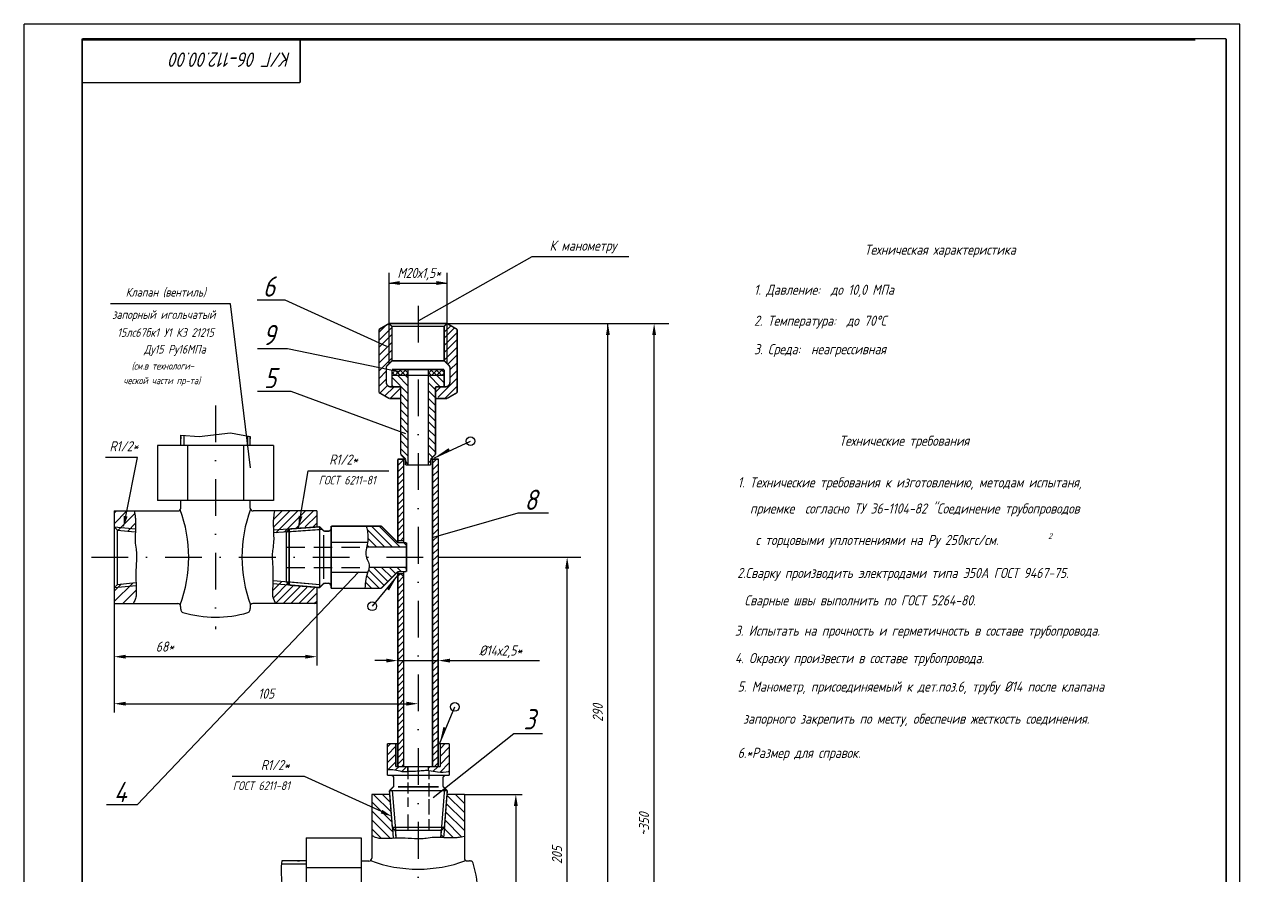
# Model space of a CAD drawing. Extents: x 1942 to 2363, y 704 to 1298.
# Drawn here: x 1942.4 to 2362.4, y 1003.7 to 1298.1 of the extents above; entities that cross this region are included whole.
import ezdxf
from ezdxf.enums import TextEntityAlignment as Align

# ---------------------------------------------------------------- set-up
doc = ezdxf.new("R2010")
doc.units = 0
doc.header["$MEASUREMENT"] = 0
doc.linetypes.add('DASHDOT', pattern=[25.4, 12.7, -6.35, 0, -6.35])
doc.linetypes.add('HIDDEN', pattern=[9.525, 6.35, -3.175])
doc.layers.get('0').update_dxf_attribs({"linetype": 'CONTINUOUS'})
doc.layers.get('DEFPOINTS').update_dxf_attribs({"linetype": 'CONTINUOUS'})
doc.styles.add('ROMANC', font='romanc', dxfattribs={"width": 0.8, "oblique": 15, "height": 3.5})

# ---------------------------------------------------------------- blocks, each defined once
blk = doc.blocks.new('*X2')
at = {"color": 0}
for p, q in [((428.16, 376.47), (421.22, 383.41)), ((427.89, 379.88), (421.82, 385.95)), ((427.62, 383.3), (424.96, 385.95)), ((453.22, 376.56), (446.97, 382.8)), ((453.22, 379.7), (447.2, 385.72)), ((453.22, 382.84), (450.11, 385.95)), ((428.43, 373.06), (421.22, 380.27)), ((453.22, 373.41), (446.74, 379.89)), ((427.63, 370.72), (421.22, 377.13)), ((424.53, 370.67), (421.22, 373.98)), ((449.44, 370.91), (446.09, 374.26)), ((452.3, 371.19), (446.52, 376.97)), ((446.24, 370.97), (445.13, 372.07))]:
    blk.add_line(p, q, dxfattribs=at)
blk = doc.blocks.new('*X3')
at = {"color": 0}
for p, q in [((433.72, 689.71), (428.22, 695.21)), ((433.72, 692.41), (430.1, 696.02)), ((433.72, 695.1), (432.79, 696.02)), ((443.22, 690.99), (440.72, 693.49)), ((444.88, 692.02), (440.88, 696.02)), ((446.22, 693.38), (443.57, 696.02)), ((428.71, 692.02), (428.22, 692.52)), ((433.72, 687.02), (431.22, 689.52)), ((443.22, 688.29), (440.72, 690.79)), ((433.72, 684.32), (431.22, 686.82)), ((443.22, 685.6), (440.72, 688.1)), ((443.22, 682.91), (440.72, 685.41)), ((433.72, 681.63), (431.22, 684.13)), ((433.72, 678.94), (431.22, 681.44)), ((443.22, 680.21), (440.72, 682.71)), ((433.72, 676.24), (431.22, 678.74)), ((443.22, 677.52), (440.72, 680.02)), ((443.22, 674.82), (440.72, 677.32)), ((433.72, 673.55), (431.22, 676.05)), ((433.72, 670.85), (431.22, 673.35)), ((443.22, 672.13), (440.72, 674.63)), ((433.72, 668.16), (431.22, 670.66)), ((443.22, 669.44), (440.72, 671.94)), ((442.25, 667.71), (440.72, 669.24)), ((433.72, 665.47), (432.87, 666.32)), ((441.57, 665.7), (440.72, 666.55))]:
    blk.add_line(p, q, dxfattribs=at)
blk = doc.blocks.new('*X5')
at = {"color": 0}
for p, q in [((430.22, 1642.55), (432.22, 1644.55)), ((430.22, 1640.31), (432.22, 1642.31)), ((442.22, 1643.33), (443.63, 1644.74)), ((442.22, 1641.08), (444.22, 1643.08)), ((430.22, 1638.06), (432.22, 1640.06)), ((442.22, 1638.84), (444.22, 1640.84)), ((442.22, 1636.59), (444.22, 1638.59)), ((430.22, 1635.82), (432.22, 1637.82)), ((430.22, 1633.57), (432.22, 1635.57)), ((442.22, 1634.35), (444.22, 1636.35)), ((442.22, 1632.1), (444.22, 1634.1)), ((430.22, 1631.33), (432.22, 1633.33)), ((430.22, 1629.08), (432.22, 1631.08)), ((442.22, 1629.86), (444.22, 1631.86)), ((442.22, 1627.61), (444.22, 1629.61)), ((430.22, 1626.84), (432.22, 1628.84)), ((430.22, 1624.59), (432.22, 1626.59)), ((442.22, 1625.37), (444.22, 1627.37)), ((430.22, 1622.35), (432.22, 1624.35)), ((430.22, 1620.1), (432.22, 1622.1)), ((442.22, 1623.12), (444.22, 1625.12)), ((442.22, 1620.88), (444.22, 1622.88)), ((430.22, 1617.86), (432.22, 1619.86)), ((431.15, 1616.54), (432.22, 1617.61)), ((442.22, 1618.63), (444.22, 1620.63)), ((442.22, 1616.39), (444.22, 1618.39)), ((442.22, 1614.14), (444.22, 1616.14)), ((442.22, 1611.9), (444.22, 1613.9)), ((442.22, 1609.65), (443.41, 1610.84)), ((442.22, 1607.41), (444.22, 1609.41)), ((443.41, 1610.84), (444.22, 1611.65)), ((430.22, 1604.39), (430.97, 1605.14)), ((442.22, 1605.16), (444.22, 1607.16)), ((442.22, 1602.92), (444.22, 1604.92)), ((430.22, 1602.14), (432.22, 1604.14)), ((430.22, 1599.9), (432.22, 1601.9)), ((442.22, 1600.67), (444.22, 1602.67)), ((442.22, 1598.43), (444.22, 1600.43)), ((430.22, 1597.65), (432.22, 1599.65)), ((430.22, 1595.41), (432.22, 1597.41)), ((442.22, 1596.18), (444.22, 1598.18)), ((430.22, 1593.16), (432.22, 1595.16)), ((430.22, 1590.92), (432.22, 1592.92)), ((442.22, 1593.94), (444.22, 1595.94)), ((442.22, 1591.69), (444.22, 1593.69)), ((430.22, 1588.67), (432.22, 1590.67)), ((430.22, 1586.43), (432.22, 1588.43)), ((442.22, 1589.45), (444.22, 1591.45)), ((442.22, 1587.2), (444.22, 1589.2)), ((430.22, 1584.18), (432.22, 1586.18)), ((430.22, 1581.94), (432.22, 1583.94)), ((442.22, 1584.96), (444.22, 1586.96)), ((442.22, 1582.71), (444.22, 1584.71)), ((430.22, 1579.69), (432.22, 1581.69)), ((430.22, 1577.45), (432.22, 1579.45)), ((442.22, 1580.47), (444.22, 1582.47)), ((442.22, 1578.22), (444.22, 1580.22)), ((430.22, 1575.2), (432.22, 1577.2)), ((442.22, 1575.98), (444.22, 1577.98)), ((442.22, 1573.73), (444.22, 1575.73)), ((430.22, 1572.96), (432.22, 1574.96)), ((430.22, 1570.71), (432.22, 1572.71)), ((442.22, 1571.49), (444.22, 1573.49)), ((442.22, 1569.24), (444.22, 1571.24)), ((430.22, 1568.47), (432.22, 1570.47)), ((430.22, 1566.22), (432.22, 1568.22)), ((442.22, 1567), (444.22, 1569)), ((442.22, 1564.75), (444.22, 1566.75)), ((430.22, 1563.98), (432.22, 1565.98)), ((430.22, 1561.73), (432.22, 1563.73)), ((442.22, 1562.5), (444.22, 1564.5)), ((430.22, 1559.49), (430.92, 1560.19)), ((430.22, 1557.24), (432.22, 1559.24)), ((430.92, 1560.19), (432.22, 1561.49)), ((442.22, 1560.26), (444.22, 1562.26)), ((442.22, 1558.01), (444.22, 1560.01)), ((430.22, 1555), (432.22, 1557)), ((430.22, 1552.75), (432.22, 1554.75)), ((442.22, 1555.77), (444.22, 1557.77)), ((442.22, 1553.52), (444.22, 1555.52)), ((430.22, 1550.5), (432.22, 1552.5)), ((430.22, 1548.26), (432.22, 1550.26)), ((442.22, 1551.28), (444.22, 1553.28)), ((442.22, 1549.03), (444.22, 1551.03)), ((430.22, 1546.01), (432.22, 1548.01)), ((430.22, 1543.77), (432.22, 1545.77)), ((442.22, 1546.79), (444.22, 1548.79)), ((442.22, 1544.54), (444.22, 1546.54)), ((430.22, 1541.52), (432.22, 1543.52)), ((442.22, 1542.3), (444.22, 1544.3)), ((442.22, 1540.05), (444.22, 1542.05)), ((430.22, 1539.28), (432.22, 1541.28)), ((431.6, 1538.41), (432.22, 1539.03)), ((442.82, 1538.41), (444.22, 1539.81))]:
    blk.add_line(p, q, dxfattribs=at)
blk = doc.blocks.new('*X1')
at = {"color": 0}
for p, q in [((426.61, 402.37), (427.76, 403.51)), ((444.92, 401.81), (446.62, 403.51)), ((426.61, 399.67), (429.52, 402.58)), ((426.61, 396.98), (429.52, 399.88)), ((444.92, 399.12), (448.01, 402.21)), ((444.92, 396.42), (448.01, 399.52)), ((426.82, 394.49), (429.52, 397.19)), ((429.42, 394.39), (430.54, 395.52)), ((431.61, 393.9), (433.23, 395.52)), ((440.77, 394.97), (441.31, 395.52)), ((442.42, 393.92), (444.01, 395.52)), ((444.86, 393.67), (448.01, 396.83)), ((447.76, 393.88), (448.01, 394.13))]:
    blk.add_line(p, q, dxfattribs=at)
blk = doc.blocks.new('*X0')
at = {"color": 0}
for p, q in [((425.69, 471.44), (419.63, 477.5)), ((428.38, 471.44), (421.13, 478.69)), ((431.07, 471.44), (423.82, 478.69)), ((420.3, 471.44), (419.61, 472.13)), ((422.99, 471.44), (419.88, 474.56)), ((433.22, 471.99), (432.27, 472.94)), ((425.47, 458.19), (420.13, 463.52)), ((426.81, 459.54), (421.91, 464.44)), ((428.16, 460.88), (424.6, 464.44)), ((429.51, 462.23), (427.3, 464.44)), ((431.49, 462.94), (429.99, 464.44)), ((433.22, 463.91), (432.69, 464.44)), ((421.08, 457.19), (419, 459.27)), ((423.77, 457.19), (419.45, 461.52))]:
    blk.add_line(p, q, dxfattribs=at)
blk = doc.blocks.new('*X4')
at = {"color": 0}
for p, q in [((428.22, 720.97), (429.54, 722.29)), ((429.18, 720.29), (428.22, 721.25)), ((430.97, 720.29), (428.97, 722.29)), ((429.33, 720.29), (431.33, 722.29)), ((432.77, 720.29), (430.77, 722.29)), ((431.13, 720.29), (433.13, 722.29)), ((433.72, 721.14), (432.57, 722.29)), ((432.93, 720.29), (433.72, 721.09)), ((440.72, 720.9), (442.11, 722.29)), ((441.75, 720.29), (440.72, 721.33)), ((443.55, 720.29), (441.55, 722.29)), ((441.91, 720.29), (443.91, 722.29)), ((445.34, 720.29), (443.34, 722.29)), ((443.7, 720.29), (445.7, 722.29)), ((446.22, 721.22), (445.14, 722.29)), ((445.5, 720.29), (446.22, 721.01))]:
    blk.add_line(p, q, dxfattribs=at)

msp = doc.modelspace()

# ---------------------------------------------------------------- linework, layer by layer
for p, q in [((1942.42, 704.09), (1942.42, 1298.09)), ((1942.42, 704.09), (1942.42, 1298.09)), ((2362.42, 1298.09), (1942.42, 1298.09)), ((2362.42, 704.09), (2362.42, 1298.09)), ((2362.42, 704.09), (2362.42, 1298.09)), ((1962.42, 1292.75), (2346.99, 1292.75)), ((2078.8, 1195.73), (2117.93, 1217.79)), ((2117.93, 1217.79), (2151.3, 1217.79)), ((2013.71, 1201.48), (1972.25, 1201.48)), ((2020.54, 1144.71), (2013.71, 1201.48)), ((2032.54, 1202.66), (2022.94, 1202.66)), ((2067.75, 1186.67), (2032.54, 1202.66)), ((2068.49, 1181.91), (2068.49, 1188.69)), ((2068.49, 1181.89), (2068.49, 1188.69)), ((2068.49, 1180.74), (2068.49, 1188.69)), ((2088.49, 1181.91), (2088.49, 1188.69)), ((2088.49, 1180.77), (2088.49, 1188.69)), ((2033.36, 1185.83), (2022.98, 1185.83)), ((2071.82, 1177.89), (2033.36, 1185.83)), ((2034.58, 1171.18), (2022.98, 1171.18)), ((2074.26, 1156.54), (2034.58, 1171.18)), ((1996.49, 1152.47), (1996.49, 1155.98)), ((1996.49, 1155.51), (1996.49, 1154.81)), ((1997.5, 1155.92), (1997.5, 1152.47)), ((2019.49, 1155.71), (2019.49, 1152.47)), ((2020.49, 1152.47), (2020.49, 1155.52)), ((2020.49, 1155.51), (2020.49, 1154.81)), ((2028.49, 1152.47), (1988.49, 1152.47)), ((1988.49, 1152.47), (1988.49, 1133.47)), ((1998.79, 1152.47), (1998.79, 1133.47)), ((2018.2, 1152.47), (2018.2, 1133.47)), ((2028.49, 1152.47), (2028.49, 1133.47)), ((2084.15, 1148.19), (2096.62, 1153.95)), ((1981.5, 1148.25), (1970.49, 1148.25)), ((1977.45, 1128.03), (1981.5, 1148.25)), ((2037.21, 1123.82), (2040.48, 1143.7)), ((2040.48, 1143.7), (2068.39, 1143.7)), ((1973.49, 1129.83), (1995.49, 1129.83)), ((2028.49, 1133.47), (1988.49, 1133.47)), ((1996.49, 1130.83), (1996.49, 1133.47)), ((2020.49, 1130.83), (2020.49, 1133.47)), ((2043.49, 1129.83), (2021.49, 1129.83)), ((2083.82, 1120.72), (2113.03, 1129.18)), ((2113.03, 1129.18), (2123.61, 1129.18)), ((1973.49, 1124.33), (1980.81, 1123.63)), ((1973.49, 1124.33), (1974.49, 1123.33)), ((1974.49, 1123.33), (1974.49, 1104.28)), ((1974.49, 1123.23), (1980.69, 1122.64)), ((2043.5, 1124.27), (2028.51, 1123.21)), ((2045.39, 1123.4), (2028.6, 1122.21)), ((2032.96, 1122.41), (2032.96, 1105.43)), ((2033.99, 1123.6), (2033.06, 1122.53)), ((2044.53, 1123.34), (2033.06, 1122.53)), ((2045.67, 1123.12), (2044.46, 1124.33)), ((2058.06, 1108.82), (1981.39, 1028.24)), ((1974.49, 1104.43), (1981.01, 1105.08)), ((2043.5, 1103.41), (2028.28, 1104.68)), ((2044.6, 1104.32), (2028.4, 1105.68)), ((2044.55, 1104.32), (2033.09, 1105.28)), ((2034, 1104.2), (2033.09, 1105.28)), ((2045.96, 1104.83), (2044.44, 1103.3)), ((2045.82, 1104.68), (2044.46, 1103.33)), ((2071.38, 1107.47), (2062.67, 1096.85)), ((1973.49, 1103.33), (1974.49, 1104.33)), ((1973.49, 1103.33), (1981.04, 1104.08)), ((2045.67, 1104.53), (2044.44, 1103.3)), ((2045.67, 1104.53), (2044.46, 1103.33)), ((2048.46, 1103.08), (2048.46, 1103.83)), ((1973.49, 1097.83), (1995.44, 1097.83)), ((1996.44, 1096.83), (1996.44, 1096.06)), ((2020.43, 1096.83), (2020.43, 1096.06)), ((2043.49, 1097.83), (2021.43, 1097.83)), ((2085.93, 1049.35), (2091.18, 1062.05)), ((2083.7, 1030.77), (2111.53, 1052.86)), ((2111.53, 1052.86), (2121.45, 1052.86)), ((2039.29, 1038), (2014.28, 1038)), ((2065.83, 1025.87), (2039.29, 1038)), ((2074.92, 1039.8), (2074.92, 1037.06)), ((2082.16, 1040.08), (2082.16, 1037.06)), ((2069.59, 1034.1), (2069.63, 1034.1)), ((2074.92, 1035.93), (2074.92, 1032.17)), ((2082.16, 1035.74), (2082.16, 1031.05)), ((2087.66, 1034.03), (2086.5, 1019.15)), ((2062.49, 1031.84), (2062.49, 1009.78)), ((2069.59, 1033.18), (2070.66, 1019.54)), ((2074.92, 1030.77), (2074.92, 1027.48)), ((2082.16, 1030.2), (2082.16, 1024.85)), ((2094.49, 1031.84), (2094.49, 1009.55)), ((1981.39, 1028.24), (1970.81, 1028.24)), ((2074.92, 1024.85), (2074.92, 1019.48)), ((2082.16, 1023.25), (2082.16, 1019.48)), ((2039.85, 1016.84), (2039.85, 976.84)), ((2039.85, 1016.84), (2058.85, 1016.84)), ((2058.85, 1016.84), (2058.85, 976.84)), ((2069.6, 1020.32), (2069.89, 1016.65)), ((2087.59, 1020.21), (2087.33, 1016.86)), ((2039.85, 1008.84), (2031.4, 1008.84)), ((2036.82, 1008.84), (2037.52, 1008.84)), ((2061.49, 1008.78), (2058.85, 1008.78)), ((2095.45, 1008.83), (2096.22, 1008.83)), ((2031.3, 1007.83), (2039.85, 1007.83)), ((2039.85, 1006.55), (2058.85, 1006.55))]:
    msp.add_line(p, q)
at = {"color": 0, "linetype": 'ByBlock'}
for p, q in [((2068.49, 1188.69), (2068.49, 1212.18)), ((2088.49, 1188.69), (2088.49, 1212.18)), ((2068.49, 1208.63), (2088.49, 1208.63)), ((2078.49, 1194.64), (2165.15, 1194.64)), ((2078.49, 1194.64), (2162.98, 1194.64)), ((2144.1, 911.83), (2144.1, 1194.64)), ((2160.07, 852.28), (2160.07, 1190.64)), ((2068.49, 1180.74), (2068.49, 1188.15)), ((2085.49, 1113.83), (2134.68, 1113.83)), ((2130, 911.83), (2130, 1109.83)), ((1973.49, 1098.48), (1973.49, 1060.18)), ((1973.49, 1097.83), (1973.49, 1076.43)), ((2043.49, 1097.83), (2043.49, 1076.43)), ((2039.49, 1079.43), (1977.49, 1079.43)), ((2071.49, 1041.4), (2071.49, 1081.08)), ((2085.49, 1041.4), (2085.49, 1081.08)), ((2067.49, 1078.08), (2063.5, 1078.08)), ((2071.49, 1078.08), (2085.49, 1078.08)), ((2089.49, 1078.08), (2093.5, 1078.08)), ((2093.5, 1078.08), (2120.43, 1078.08)), ((1977.49, 1063.18), (2074.49, 1063.18)), ((2094.49, 1031.84), (2114.43, 1031.84)), ((2112.28, 1027.84), (2112.28, 961.91))]:
    msp.add_line(p, q, dxfattribs=at)
at = {"linetype": 'DASHDOT'}
for p, q in [((2078.49, 1200.78), (2078.49, 843.61)), ((2008.49, 1166.34), (2008.49, 1088.98)), ((1965.6, 1113.83), (2087.52, 1113.83))]:
    msp.add_line(p, q, dxfattribs=at)
at = {"color": 0}
for p, q in [((2064.99, 1191.63), (2067.33, 1193.97)), ((2064.99, 1188.86), (2069.49, 1193.36)), ((2064.99, 1192.35), (2065.64, 1192.99)), ((2087.49, 1191.6), (2089.64, 1193.75)), ((2087.49, 1189.51), (2091.12, 1193.13)), ((2088.49, 1194.3), (2088.71, 1194.52)), ((2064.99, 1186.48), (2069.49, 1190.98)), ((2087.49, 1187.03), (2091.99, 1191.53)), ((2087.49, 1184.65), (2091.99, 1189.15)), ((2064.99, 1183.71), (2069.49, 1188.21)), ((2064.99, 1181.01), (2069.49, 1185.51)), ((2087.49, 1181.96), (2091.99, 1186.46)), ((2064.99, 1178.32), (2069.49, 1182.82)), ((2088.75, 1180.52), (2091.99, 1183.77)), ((2089.49, 1178.57), (2091.99, 1181.07)), ((2064.99, 1175.62), (2067.49, 1178.12)), ((2089.49, 1175.88), (2091.99, 1178.38)), ((2064.99, 1172.93), (2067.49, 1175.43)), ((2065.32, 1170.56), (2067.96, 1173.2)), ((2067.03, 1169.58), (2070.18, 1172.72)), ((2068.87, 1168.72), (2072.5, 1172.35)), ((2084.5, 1170.88), (2086.34, 1172.72)), ((2085.49, 1169.18), (2091.99, 1175.68)), ((2087.73, 1168.72), (2091.99, 1172.99)), ((1973.49, 1125.42), (1977.9, 1129.83)), ((1973.49, 1129.01), (1974.31, 1129.83)), ((2028.47, 1124.06), (2034.23, 1129.83)), ((2028.47, 1126.76), (2031.54, 1129.83)), ((2029.37, 1122.27), (2036.93, 1129.83)), ((2032.26, 1122.47), (2039.62, 1129.83)), ((2036.24, 1123.75), (2042.31, 1129.83)), ((1974.86, 1123.19), (1980.58, 1128.91)), ((2039.51, 1124.33), (2043.49, 1128.31)), ((2042.2, 1124.33), (2043.49, 1125.62)), ((1978.14, 1122.88), (1980.86, 1125.6)), ((1973.49, 1098.48), (1980, 1104.98)), ((2028.21, 1102.25), (2031.39, 1105.43)), ((2028.38, 1099.72), (2033.87, 1105.22)), ((2073.49, 1107.2), (2072.57, 1108.13)), ((1973.49, 1102.07), (1976.01, 1104.58)), ((1976.43, 1097.83), (1981.09, 1102.49)), ((2029.22, 1097.88), (2035.43, 1104.08)), ((2031.87, 1097.83), (2037.92, 1103.88)), ((2034.56, 1097.83), (2040.06, 1103.33)), ((2037.26, 1097.83), (2042.76, 1103.33)), ((2039.95, 1097.83), (2043.49, 1101.37)), ((1980.03, 1097.83), (1980.1, 1097.9)), ((2042.64, 1097.83), (2043.49, 1098.68)), ((2071.95, 1041.4), (2071.49, 1041.85))]:
    msp.add_line(p, q, dxfattribs=at)
at = {"linetype": 'Continuous'}
for p, q in [((1973.49, 1129.83), (1973.49, 1097.83)), ((1973.49, 1129.83), (1973.49, 1097.83)), ((2043.49, 1129.83), (2043.49, 1124.33)), ((2033.96, 1123.59), (2033.96, 1113.83)), ((2033.96, 1123.56), (2033.96, 1104.21)), ((2033.96, 1104.21), (2033.96, 1113.83)), ((2046.38, 1104.83), (2047.46, 1104.83)), ((2043.49, 1103.33), (2043.49, 1097.83)), ((2048.46, 1103.08), (2065.74, 1103.08)), ((2068.69, 1031.84), (2062.49, 1031.84)), ((2094.49, 1031.84), (2088.49, 1031.84))]:
    msp.add_line(p, q, dxfattribs=at)
at = {"linetype": 'HIDDEN'}
for p, q in [((2032.96, 1117.33), (2060.74, 1117.33)), ((2032.96, 1110.33), (2061.6, 1110.33))]:
    msp.add_line(p, q, dxfattribs=at)
at = {"const_width": 0.5}
for points in [[(1962.42, 709.09), (1962.42, 1293.09)], [(2357.74, 1293.09), (1962.42, 1293.09)], [(2037.73, 1277.93), (2037.73, 1292.93)], [(2357.74, 709.09), (2357.74, 1293.09)], [(2037.73, 1277.93), (1962.42, 1277.93)], [(2068.64, 1194.73), (2064.99, 1192.62)], [(2064.99, 1170.75), (2064.99, 1192.62)], [(2068.49, 1194.64), (2088.49, 1194.64)], [(2068.49, 1194.64), (2069.49, 1193.64)], [(2069.49, 1193.64), (2087.49, 1193.64)], [(2069.49, 1181.74), (2069.49, 1193.64)], [(2088.49, 1194.64), (2087.49, 1193.64)], [(2087.49, 1181.74), (2087.49, 1193.64)], [(2088.34, 1194.73), (2091.99, 1192.62)], [(2091.99, 1170.75), (2091.99, 1192.62)], [(2067.79, 1180.03), (2069.49, 1181.74)], [(2069.49, 1181.74), (2087.53, 1181.74)], [(2089.2, 1180.06), (2087.49, 1181.77)], [(2067.49, 1174.33), (2067.49, 1179.36)], [(2087.49, 1178.72), (2069.49, 1178.72)], [(2087.49, 1176.72), (2069.49, 1176.72)], [(2089.49, 1174.33), (2089.49, 1179.36)], [(2071.49, 1172.72), (2069.09, 1172.72)], [(2072.5, 1172.72), (2069.99, 1172.72)], [(2087.89, 1172.72), (2084.5, 1172.72)], [(2086.99, 1172.72), (2085.49, 1172.72)], [(2068.51, 1168.72), (2064.99, 1170.75)], [(2072.5, 1168.72), (2068.51, 1168.72)], [(2088.49, 1168.72), (2084.5, 1168.72)], [(2088.49, 1168.72), (2091.99, 1170.75)], [(2071.49, 1147.72), (2074.15, 1147.72)], [(2071.49, 1147.72), (2071.49, 1118.83)], [(2071.49, 1147.72), (2071.49, 1140.96)], [(2074.15, 1147.72), (2072.5, 1149.38)], [(2073.49, 1147.72), (2073.49, 1118.83)], [(2082.85, 1147.72), (2084.5, 1149.38)], [(2082.85, 1147.72), (2085.49, 1147.72)], [(2083.49, 1147.72), (2083.49, 1041.4)], [(2085.49, 1147.86), (2085.49, 1147.72)], [(2085.49, 1147.72), (2085.49, 1041.4)], [(2082.85, 1145.72), (2074.15, 1145.72)], [(2033.99, 1123.6), (2032.96, 1122.41)], [(2032.96, 1122.41), (2032.96, 1105.43)], [(2044.46, 1124.34), (2033.96, 1123.59)], [(2033.96, 1123.59), (2033.96, 1113.84)], [(2045.67, 1123.12), (2044.44, 1124.35)], [(2044.45, 1124.34), (2044.45, 1103.3)], [(2045.89, 1121.51), (2045.89, 1106.28)], [(2048.46, 1124.58), (2048.46, 1103.08)], [(2071.49, 1118.83), (2065.74, 1124.58)], [(2074.49, 1118.83), (2074.49, 1108.83)], [(2033.96, 1104.21), (2033.96, 1113.82)], [(2071.49, 1108.83), (2065.74, 1103.08)], [(2071.49, 1108.83), (2071.49, 1041.4)], [(2073.49, 1108.83), (2073.49, 1041.4)], [(2034, 1104.2), (2032.96, 1105.43)], [(2034, 1104.2), (2033.09, 1105.28)], [(2045.67, 1104.53), (2044.44, 1103.3)], [(2044.46, 1103.33), (2033.96, 1104.21)], [(2048.46, 1103.08), (2048.46, 1103.83)], [(2067.89, 1049.4), (2071.49, 1049.4)], [(2070.8, 1049.4), (2070.8, 1041.4)], [(2085.49, 1049.4), (2089.29, 1049.4)], [(2086.2, 1049.4), (2086.2, 1041.4)], [(2078.49, 1041.4), (2070.8, 1041.4)], [(2078.49, 1041.4), (2086.2, 1041.4)], [(2070.09, 1034.81), (2070.09, 1037.42)], [(2071.52, 1038.43), (2078.59, 1038.43)], [(2087.09, 1034.81), (2087.09, 1037.42)], [(2069.94, 1034.45), (2068.59, 1033.1)], [(2068.59, 1033.1), (2088.59, 1033.1)], [(2068.59, 1033.1), (2069.59, 1020.45)], [(2071.52, 1034.43), (2085.66, 1034.43)], [(2087.24, 1034.45), (2088.59, 1033.1)], [(2088.59, 1033.1), (2087.6, 1020.4)], [(2069.54, 1020.38), (2070.52, 1019.4)], [(2087.62, 1020.4), (2086.62, 1019.4)], [(2070.52, 1019.4), (2086.78, 1019.4)], [(2070.67, 1019.4), (2070.89, 1016.68)], [(2086.52, 1019.4), (2086.33, 1016.91)]]:
    msp.add_lwpolyline(points, dxfattribs=at)
for points in [[(2067.49, 1179.36, -0.198912), (2067.79, 1180.06, -0.198912)], [(2089.2, 1180.06, -0.198912), (2089.49, 1179.36, -0.198912)], [(2069.09, 1172.72, -0.414214), (2067.49, 1174.33, -0.414214)], [(2089.49, 1174.33, -0.414214), (2087.89, 1172.72, -0.414214)], [(2045.67, 1123.12, 0.198912), (2046.38, 1122.83, 0.198912)], [(2047.46, 1122.83, 0.414214), (2048.46, 1123.83, 0.414214)], [(2045.67, 1104.53, -0.198912), (2046.38, 1104.83, -0.198912)], [(2047.46, 1104.83, -0.414214), (2048.46, 1103.83, -0.414214)], [(2070.09, 1037.42, 0.414214), (2069.09, 1038.42, 0.414214)], [(2088.09, 1038.42, 0.414214), (2087.09, 1037.42, 0.414214)], [(2069.94, 1034.45, 0.198912), (2070.09, 1034.81, 0.198912)], [(2087.09, 1034.81, 0.198912), (2087.24, 1034.45, 0.198912)]]:
    msp.add_lwpolyline(points, format="xyb", dxfattribs=at)
at = {"linetype": 'Continuous', "const_width": 0.5}
for points in [[(2069.49, 1178.72), (2069.49, 1172.72)], [(2075, 1178.72), (2075, 1145.72)], [(2082, 1178.72), (2082, 1145.72)], [(2087.49, 1178.72), (2087.49, 1172.72)], [(2072.5, 1172.72), (2072.5, 1149.38)], [(2084.5, 1172.72), (2084.5, 1149.38)], [(2071.49, 1147.72), (2074.15, 1147.72)], [(2074.15, 1147.72), (2074.15, 1145.72)], [(2082.85, 1147.72), (2085.49, 1147.72)], [(2082.85, 1147.72), (2082.85, 1145.72)], [(2046.38, 1122.83), (2047.46, 1122.83)], [(2048.46, 1124.58), (2065.74, 1124.58)], [(2048.46, 1118.98), (2061.03, 1118.98)], [(2060.74, 1117.33), (2074.49, 1117.33)], [(2071.49, 1119.53), (2073.49, 1119.53)], [(2071.49, 1118.83), (2074.49, 1118.83)], [(2048.46, 1108.64), (2061.12, 1108.64)], [(2061.6, 1110.33), (2074.49, 1110.33)], [(2071.49, 1108.83), (2074.49, 1108.83)], [(2046.38, 1104.83), (2047.46, 1104.83)], [(2071.49, 1108.13), (2073.49, 1108.13)], [(2048.46, 1103.08), (2065.74, 1103.08)], [(2067.89, 1038.42), (2067.89, 1049.4)], [(2089.29, 1038.42), (2089.29, 1049.4)], [(2074.94, 1041.4), (2074.94, 1039.79)], [(2082.04, 1041.4), (2082.04, 1040.03)], [(2069.54, 1020.4), (2087.78, 1020.4)]]:
    msp.add_lwpolyline(points, dxfattribs=at)
msp.add_lwpolyline([(1996.49, 1155.98), (2002.89, 1155.62), (2013.62, 1156.82), (2020.49, 1155.52)])
for points, format in [([(2084.15, 1148.19, 0, 1, 0), (2089.28, 1151.1, 1, 1, 0)], "xyseb"), ([(1980.44, 1129.83, -0.010158), (1980.76, 1127.59, -0.030036), (1980.86, 1125.97, -0.013798), (1980.74, 1121.63, 0.026226), (1980.74, 1119.34, 0.02831), (1981.03, 1116.63, -0.037565), (1981.21, 1114.59, -0.018986), (1981.16, 1112.58, 0.008915), (1980.97, 1108.31, 0.019358), (1981.02, 1104.91, -0.01613), (1981.09, 1100.84, -0.103314), (1980.72, 1099.16, -0.018147), (1980.06, 1097.83)], "xyb"), ([(2028.87, 1129.83, 0.010158), (2028.55, 1127.59, 0.030036), (2028.45, 1125.97, 0.013798), (2028.56, 1121.63, -0.026226), (2028.57, 1119.34, -0.02831), (2028.28, 1116.63, 0.037565), (2028.09, 1114.59, 0.018986), (2028.14, 1112.58, -0.008915), (2028.33, 1108.31, -0.019358), (2028.29, 1104.91, 0.01613), (2028.21, 1100.84, 0.103314), (2028.59, 1099.16, 0.018147), (2029.25, 1097.83)], "xyb"), ([(2060.63, 1124.58, -0.01651), (2060.96, 1123.08, -0.057064), (2061.15, 1120.37, -0.050029), (2060.65, 1116.97, 0.075747), (2060.44, 1114.7, 0.123786), (2061.11, 1112.57, -0.143187), (2061.62, 1110.69, -0.091744), (2061.3, 1109.11, 0.04864), (2060.44, 1106.2, 0.049058), (2060.15, 1103.08, 0.045188)], "xyb"), ([(2071.38, 1107.47, 0, 1, 0), (2068.03, 1102.61, 1, 1, 0)], "xyseb"), ([(2085.93, 1049.35, 0, 1, 0), (2087.72, 1054.98, 1, 1, 0)], "xyseb"), ([(2067.89, 1040.34, -0.002785), (2068.04, 1040.37, -0.076649), (2069.75, 1040.42, -0.040157), (2072.2, 1039.92, 0.075489), (2073.52, 1039.75, 0.004189), (2075.3, 1039.8, 0.004006), (2077.15, 1039.88, 0.008092), (2079.13, 1040.02, -0.00834), (2081.06, 1040.15, -0.062238), (2082.21, 1040.07, 0.023622), (2085.23, 1039.62, 0.073605), (2089.19, 1039.79, 0.001065), (2089.29, 1039.81)], "xyb"), ([(2094.49, 1017.21, -0.010158), (2092.26, 1016.9, -0.030036), (2090.64, 1016.8, -0.013798), (2086.29, 1016.91, 0.026226), (2084, 1016.91, 0.02831), (2081.3, 1016.62, -0.037565), (2079.26, 1016.44, -0.018986), (2077.25, 1016.49, 0.008915), (2072.98, 1016.68, 0.019358), (2069.58, 1016.63, -0.01613), (2065.51, 1016.56, -0.103314), (2063.82, 1016.93, -0.018147), (2062.49, 1017.59)], "xyb"), ([(2031.4, 1008.84, 0.06141), (2031.44, 1001.15, 0.035501), (2032.43, 996.31, -0.037843), (2033.33, 991.75, -0.096756), (2032.82, 984.84, -0.085089)], "xyb")]:
    msp.add_lwpolyline(points, format=format)
at = {"color": 0, "linetype": 'ByBlock', "const_width": 0.5}
for points in [[(2089.29, 1038.42), (2067.89, 1038.42)], [(2089.29, 1038.42), (2088.09, 1038.42)]]:
    msp.add_lwpolyline(points, dxfattribs=at)
for centre in [(2096.62, 1153.95), (2062.67, 1096.85), (2091.18, 1062.05)]:
    msp.add_circle(centre, 1.5)
for centre, radius, start, end in [((1995.49, 1130.83), 1, 270, 0), ((1951.86, 1113.83), 47.39, 339.6561, 20.2755), ((2065, 1113.83), 47.39, 159.5514, 200.3584), ((2021.49, 1130.83), 1, 180, 270), ((2046.38, 1103.83), 1, 90, 135), ((2047.46, 1103.83), 1, 0, 90), ((1995.44, 1096.83), 1, 0, 90), ((2021.43, 1096.83), 1, 90, 180), ((1999.44, 1096.06), 3, 180, 190.7454), ((1997.48, 1095.69), 1, 190.7454, 253.6991), ((2008.54, 1133.51), 40.41, 253.6991, 285.9742), ((2019.38, 1095.63), 1, 285.9742, 347.4273), ((2017.43, 1096.06), 3, 347.4273, 0), ((2061.49, 1009.78), 1, 270, 0), ((2078.49, 1053.35), 47.39, 249.6416, 290.3584), ((2095.45, 1009.83), 1, 196.4636, 270), ((2096.22, 1005.83), 3, 79.2546, 90), ((2096.59, 1007.79), 1, 16.3009, 79.2546), ((2058.77, 996.73), 40.41, 344.0258, 16.3009)]:
    msp.add_arc(centre, radius, start, end)
at = {"color": 0, "linetype": 'ByBlock'}
for points in [[(2072.16, 1209.3), (2072.16, 1207.96), (2068.16, 1208.63)], [(2084.83, 1209.3), (2084.83, 1207.96), (2088.83, 1208.63)], [(2143.43, 1190.64), (2144.77, 1190.64), (2144.1, 1194.64)], [(2159.4, 1190.64), (2160.74, 1190.64), (2160.07, 1194.64)], [(2129.33, 1109.83), (2130.67, 1109.83), (2130, 1113.83)], [(1977.49, 1080.1), (1977.49, 1078.77), (1973.49, 1079.43)], [(2039.49, 1080.1), (2039.49, 1078.77), (2043.49, 1079.43)], [(2067.49, 1078.75), (2067.49, 1077.42), (2071.49, 1078.08)], [(2089.49, 1078.75), (2089.49, 1077.42), (2085.49, 1078.08)], [(1977.49, 1063.85), (1977.49, 1062.51), (1973.49, 1063.18)], [(2074.49, 1063.85), (2074.49, 1062.51), (2078.49, 1063.18)], [(2111.61, 1027.84), (2112.94, 1027.84), (2112.28, 1031.84)]]:
    msp.add_solid(points, dxfattribs=at)
for points in [[(1978.11, 1127.9), (1976.8, 1128.16), (1976.67, 1124.11)], [(2037.21, 1128.16), (2038.53, 1127.94), (2037.22, 1124.1)], [(2066.11, 1026.48), (2065.55, 1025.26), (2069.47, 1024.21)]]:
    msp.add_solid(points)
at = {"layer": 'DEFPOINTS', "color": 0, "linetype": 'ByBlock'}
for p in [(2088.49, 1201.2), (2068.49, 1194.64), (2078.49, 1194.64), (2078.49, 1194.64), (2078.49, 1194.64), (2088.49, 1194.64), (2144.1, 1194.64), (2160.07, 1194.64), (2068.49, 1185.15), (2068.49, 1180.74), (2088.75, 1180.52), (2033.06, 1122.53), (2033.06, 1122.53), (2034.06, 1122.6), (2085.49, 1113.83), (2126.77, 1113.83), (2033.09, 1105.28), (2033.09, 1105.28), (2034.08, 1105.2), (1973.49, 1098.48), (1973.49, 1097.83), (2043.49, 1097.83), (1973.49, 1079.43), (2085.49, 1078.08), (2078.49, 1063.18), (2078.59, 1056.36), (2067.89, 1049.4), (2085.69, 1049.35), (2071.49, 1041.4), (2085.49, 1041.4), (2062.49, 1031.84), (2068.59, 1033.1), (2068.59, 1033.1), (2094.49, 1031.84), (2069.54, 1020.4), (2069.54, 1020.38), (2069.59, 1020.4), (2070.52, 1019.4), (2070.52, 1019.4), (2078.59, 1020.2), (2082.59, 1020.2), (2082.59, 1020.2), (2083.39, 1019.4), (2087.58, 1019.4)]:
    msp.add_point(p, dxfattribs=at)

# ---------------------------------------------------------------- block references
for name, p in [('*X4', (1641.28, 456.43)), ('*X3', (1641.28, 480.7)), ('*X5', (1641.28, -497.01)), ('*X0', (1641.28, 645.89)), ('*X1', (1641.28, 645.89)), ('*X2', (1641.28, 645.89))]:
    msp.add_blockref(name, p)

# ---------------------------------------------------------------- texts
at = {"style": 'ROMANC', "oblique": 15, "width": 0.8}
msp.add_text('К/Г 06-112.00.00', height=5, rotation=180, dxfattribs=at).set_placement((2034.56, 1288.36))
at = {"color": 0, "linetype": 'ByBlock', "style": 'ROMANC', "oblique": 15, "width": 0.8}
for s, height, p in [('К манометру', 3.5, (2135.47, 1221.56)), ('М20х1,5*', 3.5, (2078.87, 1212.13)), ('6', 7, (2026.97, 1207.43)), ('Клапан (вентиль) ', 3, (1992.08, 1205.45)), ('запорный игольчатый', 3, (1990.63, 1197.73)), ('15лс67бк1 У1 КЗ 21215  ', 3, (1992.82, 1191.52)), ('9', 7, (2026.97, 1190.65)), ('Ду15 Ру16МПа ', 3, (1995.24, 1185.73)), ('(см.в технологи-', 2.5, (1990.27, 1179.96)), ('ческой части пр-та)', 2.5, (1989.95, 1174.91)), ('5', 7, (2027.35, 1175.78)), ('R1/2*', 3.5, (1976.82, 1152.2)), ('R1/2*', 3.5, (2052.75, 1147.6)), ('ГОСТ 6211-81', 3, (2053.98, 1140.47)), ('8', 7, (2117.44, 1133.68)), ('68*', 3.5, (1991, 1082.93)), ('%%C14х2,5*', 3.5, (2107.01, 1081.58)), ('105', 3.5, (2025.99, 1066.68)), ('3', 7, (2116.97, 1057.79)), ('R1/2*', 3.5, (2029.11, 1041.96)), ('4', 7, (1975.57, 1032.66)), ('ГОСТ 6211-81', 3, (2024.33, 1034.83))]:
    msp.add_text(s, height=height, dxfattribs=at).set_placement(p, align=Align.MIDDLE_CENTER)
at = {"style": 'ROMANC', "oblique": 15, "width": 0.8}
for s, height, p in [('Техническая характеристика', 3.5, (2232.8, 1218.42)), ('1. Давление:  до 10,0 МПа', 3.5, (2194.6, 1204.55)), ('2. Температура:  до 70%%DС', 3.5, (2194.6, 1193.85)), ('3. Среда:  неагрессивная', 3.5, (2194.6, 1184.01)), ('Технические требования', 3.5, (2224.03, 1152.34)), ('1. Технические требования к изготовлению, методам испытаня,', 3.5, (2188.94, 1137.97)), ('приемке  согласно ТУ 36-1104-82 "Соединение трубопроводов', 3.5, (2193.19, 1128.92)), ('с торцовыми уплотнениями на Ру 250кгс/см.', 3.5, (2195.12, 1118.05)), ('2   ', 2, (2296.23, 1120.14)), ('2.Сварку производить электродами типа Э50А ГОСТ 9467-75.', 3.5, (2188.78, 1106.64)), ('  Сварные швы выполнить по ГОСТ 5264-80.', 3.5, (2187.58, 1097.16)), ('3. Испытать на прочность и герметичность в составе трубопровода.', 3.5, (2187.97, 1086.68)), ('4. Окраску произвести в составе трубопровода.', 3.5, (2187.97, 1077.19)), ('5. Манометр, присоединяемый к дет.поз.6, трубу %%C14 после клапана', 3.5, (2188.94, 1067.36)), (' запорного закрепить по месту, обеспечив жесткость соединения.', 3.5, (2188.94, 1056.24)), ('6.*Размер для справок.', 3.5, (2188.94, 1044.44))]:
    msp.add_text(s, height=height, dxfattribs=at).set_placement(p)
at = {"color": 0, "linetype": 'ByBlock', "style": 'ROMANC', "oblique": 15, "width": 0.8}
for s, p in [('290', (2140.6, 1060)), ('~350', (2156.57, 1021.46)), ('205', (2126.5, 1010.83))]:
    msp.add_text(s, height=3.5, rotation=90, dxfattribs=at).set_placement(p, align=Align.MIDDLE_CENTER)

doc.saveas('drawing.dxf')
